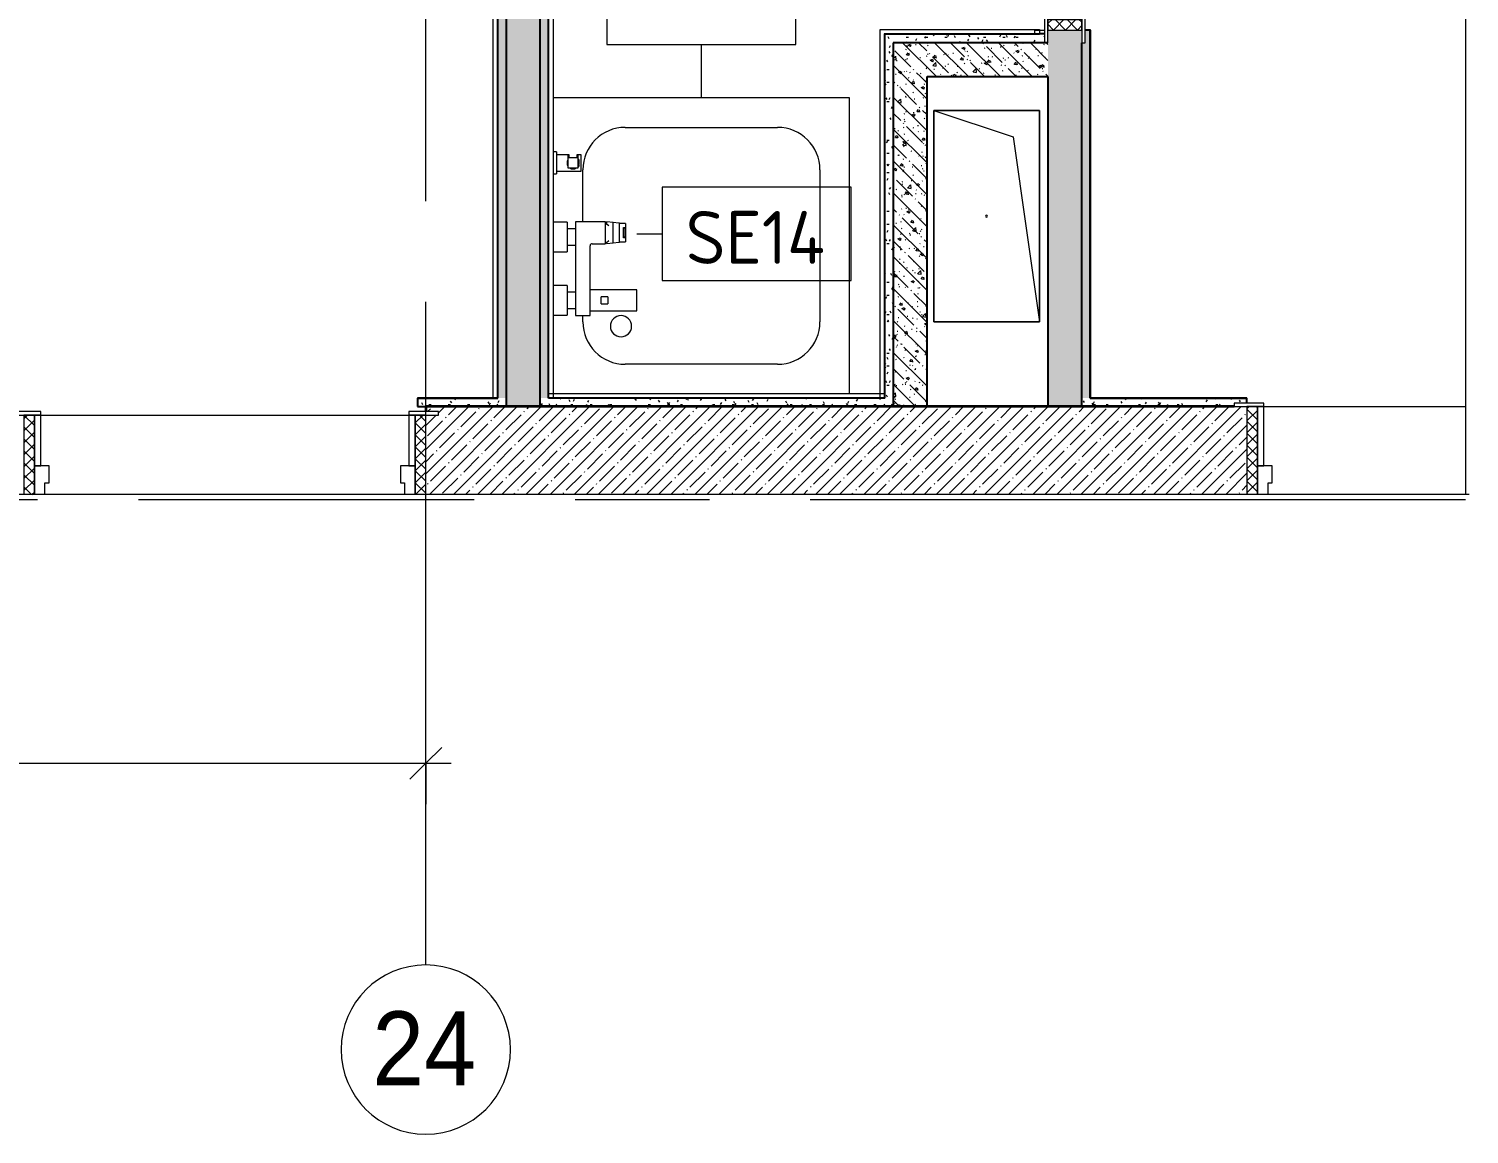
# Model space of a CAD drawing. Header units: millimetres. Extents: x 54725 to 263872, y -8553 to 29614.
# Drawn here: x 88422 to 91825, y 11900 to 14513 of the extents above; entities that cross this region are included whole.
import ezdxf

# ---------------------------------------------------------------- set-up
doc = ezdxf.new("R2010")
doc.units = ezdxf.units.MM
doc.linetypes.add('Осевая', pattern=[1587.5, 317.5, -238.125, 793.75, -238.125])
for name, color, linetype, lineweight in [('A-ANNO-DIMS', 7, 'Continuous', 9), ('A-ANNO-DIMS-50', 7, 'Continuous', 9), ('A-DETL-GENF', 7, 'Continuous', 9), ('A-DOOR', 7, 'Continuous', 9), ('A-DOOR-1', 7, 'Continuous', 15), ('A-DOOR-FRAM', 7, 'Continuous', 15), ('A-DOOR-FRAM-1', 7, 'Continuous', 9), ('A-GENM', 7, 'Continuous', 9), ('I-WALL', 7, 'Continuous', 9), ('P-SANR-FIXT-IDEN', 7, 'Continuous', 9), ('Оси', 7, 'Continuous', 9), ('Оси-1', 7, 'Continuous', 20), ('Оси-2', 7, 'Осевая', 9)]:
    doc.layers.add(name, color=color, linetype=linetype, lineweight=lineweight)
for name, color, linetype, lineweight, true_color in [('A-WALL-1', 7, 'Continuous', 35, 0x3c3c3c), ('A-WALL-3', 7, 'Continuous', 25, 0x3c3c3c), ('A-WALL-FNSH-2', 7, 'Continuous', 15, 0x3c3c3c), ('P-SANR-FIXT-1', 7, 'Continuous', 15, 0x4994b4)]:
    doc.layers.add(name, color=color, linetype=linetype, lineweight=lineweight, true_color=true_color)
doc.styles.add('Arial', font='arial.ttf', dxfattribs={"width": 0.9, "height": 175})
doc.styles.add('GOST Common', font='GOST_Common.ttf', dxfattribs={"height": 125})
doc.styles.add('ISOCPEUR', font='isocpeur.ttf', dxfattribs={"width": 0.9, "height": 125})
doc.dimstyles.new('ISO-2_5_0_9К_БОЛЬШОЙ', dxfattribs={"dimscale": 304.8, "dimtxt": 124.497647, "dimasz": 0.246063, "dimexe": 0.19685, "dimexo": 0.492126, "dimgap": 0, "dimtad": 1, "dimdec": 0, "dimrnd": 10, "dimzin": 0, "dimdsep": 46, "dimtxsty": 'ISOCPEUR', "dimblk1": 'OBLIQUE', "dimblk2": 'OBLIQUE', "dimsah": 1, "dimcen": 0.09, "dimdle": 0.19685, "dimazin": 0, "dimtfac": 1, "dimtdec": 4, "dimtix": 1, "dimtmove": 0, "dimatfit": 3, "dimfxl": 1, "dimtvp": 1, "dimtolj": 1, "dimtzin": 0, "dimarcsym": 2})
pattern_1 = [(135, (0, 0), (-37.717076, -37.717076), [53.34, -8.89, 1.778, -8.89]), (135, (0, 37.694), (-37.717076, -37.717076), []), (50, (0, 0), (63.763904, -5.57885), [6.667, -73.342]), (355, (0, 0), (-12.334876, 66.869514), [5.334, -58.674]), (100.451, (5.314, -0.465), (51.43036, 61.29098), [5.667, -62.332]), (46.184, (0, 17.78), (94.87722, -14.714836), [10.001, -110.014]), (96.636, (7.91, 16.55), (83.091155, 86.599305), [8.5, -93.497]), (351.184, (0, 17.78), (83.09204, 86.59928), [8.001, -88.011]), (21, (8.89, 13.335), (53.064487, -35.792726), [6.667, -73.342]), (326, (8.89, 13.335), (21.63066, 64.46546), [5.334, -58.674]), (71.451, (13.31, 10.35), (74.69646, 28.672367), [5.667, -62.332]), (37.5, (0, 0), (1.080413, 29.594271), [1.676, -56.286, 1.676, -57.887, -58.896]), (37.5, (0, 0), (1.080413, 29.594271), [-117.526, 1.676, -57.22]), (7.5, (0, 0), (23.386368, 35.063507), [1.676, -32.283, 1.676, -54.953, -22.447]), (7.5, (0, 0), (23.386368, 35.063507), [-90.589, 1.676, -20.771]), (327.5, (-19.825, 0), (47.456567, -2.0054684), [1.676, -20.549, 1.676, -67.666, -92.011]), (327.5, (-19.825, 0), (47.456567, -2.0054684), [-91.567, 1.676, -90.335]), (317.5, (-28.715, 0), (51.844948, 8.89904), [1.676, -27.216, 1.676, -44.374, -65.341]), (317.5, (-28.715, 0), (51.844948, 8.89904), [-74.943, 1.676, -63.665])]
pattern_2 = [(0, (0, 0), (60.96, 15.24), [5.029, -40.691, 5.029, -40.691, -243.84]), (0, (0, 0), (60.96, 15.24), [-91.44, 5.029, -86.411, 5.029, -40.691, -106.68]), (0, (0, 0), (60.96, 15.24), [-228.6, 5.029, -25.451, 5.029, -71.171]), (120, (22.86, 7.62), (-43.6782272, 45.1729086), [5.029, -40.691, 5.029, -40.691, -243.84]), (120, (22.86, 7.62), (-43.6782272, 45.1729086), [-91.44, 5.029, -86.411, 5.029, -40.691, -106.68]), (120, (22.86, 7.62), (-43.6782272, 45.1729086), [-228.6, 5.029, -25.451, 5.029, -71.171]), (240, (30.48, 38.1), (-17.2817728, -60.4129086), [5.029, -40.691, 5.029, -40.691, -243.84]), (240, (30.48, 38.1), (-17.2817728, -60.4129086), [-91.44, 5.029, -86.411, 5.029, -40.691, -106.68]), (240, (30.48, 38.1), (-17.2817728, -60.4129086), [-228.6, 5.029, -25.451, 5.029, -71.171])]

# ---------------------------------------------------------------- blocks, each defined once
blk = doc.blocks.new('110_Дверь_СКБ_1Ст_Внутренняя1 - Д-8 950x2100h_охрана-31784688-Фрагмент 1_10_ Пищеблок')
at = {"layer": 'A-DOOR'}
h = blk.add_hatch(dxfattribs=at)
h.set_pattern_fill('FP_17', color=256, style=0, pattern_type=2)
h.set_pattern_definition([(135, (1826.41, 164.685), (-14.14214, -14.14214), []), (225, (1826.41, 164.685), (14.14214, -14.14214), [])])
h.paths.add_polyline_path([(462.5, 87.5), (462.5, -100), (487.5, -100), (487.5, 87.5)])
at = {"layer": 'A-DOOR-FRAM-1'}
h = blk.add_hatch(dxfattribs=at)
h.set_pattern_fill('FP_18', color=256, style=0, pattern_type=2)
h.set_pattern_definition([(45, (-296.384, 164.685), (-14.1421, 14.1421), []), (135, (-296.384, 164.685), (-14.1421, -14.1421), [])])
h.paths.add_polyline_path([(-462.5, 87.5), (-462.5, -100), (-437.5, -100), (-437.5, 87.5)])
at = {"layer": 'A-DOOR-FRAM'}
for p, q in [((-462.5, 87.5), (-462.5, -100)), ((-437.5, 87.5), (-437.5, 20)), ((-437.5, -100), (-437.5, 87.5)), ((-412.5, 60), (-412.5, 87.5)), ((437.5, 87.5), (437.5, 60)), ((462.5, 20), (462.5, 87.5)), ((462.5, 87.5), (462.5, -100)), ((487.5, -100), (487.5, 87.5)), ((-402.5, 60), (-412.5, 60)), ((-402.5, 20), (-402.5, 60)), ((437.5, 60), (427.5, 60)), ((427.5, 60), (427.5, 20)), ((-437.5, 20), (-402.5, 20)), ((-422.5, 20), (-437.5, 20)), ((-437.5, 20), (-437.5, -100)), ((-422.5, -100), (-422.5, 20)), ((427.5, 20), (462.5, 20)), ((462.5, 20), (447.5, 20)), ((447.5, 20), (447.5, -100)), ((462.5, -100), (462.5, 20)), ((-422.5, -100), (-492.5, -100)), ((-492.5, -100), (-492.5, -108)), ((-462.5, -100), (-437.5, -100)), ((-437.5, -100), (-422.5, -100)), ((-422.5, -108), (-422.5, -100)), ((447.5, -100), (462.5, -100)), ((517.5, -100), (447.5, -100)), ((447.5, -100), (447.5, -108)), ((462.5, -100), (487.5, -100)), ((517.5, -108), (517.5, -100)), ((-492.5, -108), (-422.5, -108)), ((447.5, -108), (517.5, -108))]:
    blk.add_line(p, q, dxfattribs=at)
blk = doc.blocks.new('110_Дверь_СКБ_1Ст_Внутренняя1 - Д-8_п_ 950x2100h_охрана 2-32201800-Фрагмент 1_10_ Пищеблок')
at = {"layer": 'A-DOOR'}
h = blk.add_hatch(dxfattribs=at)
h.set_pattern_fill('FP_24', color=256, style=0, pattern_type=2)
h.set_pattern_definition([(135, (1826.41, 174.685), (-14.14214, -14.14214), []), (225, (1826.41, 174.685), (14.14214, -14.14214), [])])
h.paths.add_polyline_path([(462.5, 97.5), (462.5, -110), (487.5, -110), (487.5, 97.5)])
at = {"layer": 'A-DOOR-FRAM'}
for p, q in [((437.5, 70), (427.5, 70)), ((427.5, 70), (427.5, 30)), ((437.5, 97.5), (437.5, 70)), ((462.5, 30), (462.5, 97.5)), ((462.5, 97.5), (462.5, -110)), ((487.5, -110), (487.5, 97.5)), ((427.5, 30), (462.5, 30)), ((462.5, 30), (447.5, 30)), ((447.5, 30), (447.5, -110)), ((462.5, -110), (462.5, 30)), ((447.5, -110), (462.5, -110)), ((517.5, -110), (447.5, -110)), ((447.5, -110), (447.5, -118)), ((447.5, -118), (517.5, -118)), ((462.5, -110), (487.5, -110)), ((517.5, -118), (517.5, -110))]:
    blk.add_line(p, q, dxfattribs=at)
blk = doc.blocks.new('110_Дверь_СКБ_1Ст_Внутренняя1 - Д-7_л__950x2100h_Туалет-32209783-Фрагмент 1_10_ Пищеблок')
at = {"layer": 'A-DOOR'}
h = blk.add_hatch(dxfattribs=at)
h.set_pattern_fill('FP_26', color=256, style=0, pattern_type=2)
h.set_pattern_definition([(135, (1826.41, 104.685), (-14.14214, -14.14214), []), (225, (1826.41, 104.685), (14.14214, -14.14214), [])])
h.paths.add_polyline_path([(462.5, -40), (487.5, -40), (487.5, 40), (462.5, 40)])
at = {"layer": 'A-DOOR-FRAM-1'}
h = blk.add_hatch(dxfattribs=at)
h.set_pattern_fill('FP_27', color=256, style=0, pattern_type=2)
h.set_pattern_definition([(45, (-296.384, 104.685), (-14.1421, 14.1421), []), (135, (-296.384, 104.685), (-14.1421, -14.1421), [])])
h.paths.add_polyline_path([(-462.5, -40), (-437.5, -40), (-437.5, 40), (-462.5, 40)])
at = {"layer": 'A-DOOR'}
blk.add_arc((-412.5, 40), 850, 360, 90, dxfattribs=at)
at = {"layer": 'A-DOOR-1'}
for p, q in [((-412.5, 890), (-412.5, 40)), ((-372.5, 890), (-412.5, 890)), ((-372.5, 40), (-372.5, 890)), ((-412.5, 40), (-372.5, 40))]:
    blk.add_line(p, q, dxfattribs=at)
at = {"layer": 'A-DOOR-FRAM'}
for p, q in [((-422.5, 48), (-492.5, 48)), ((-492.5, 48), (-492.5, 40)), ((-492.5, 40), (-422.5, 40)), ((-437.5, 40), (-462.5, 40)), ((-462.5, 40), (-462.5, -40)), ((-412.5, 40), (-437.5, 40)), ((-437.5, 40), (-437.5, -40)), ((-437.5, -40), (-437.5, 40)), ((-422.5, 40), (-437.5, 40)), ((-437.5, 40), (-437.5, 39)), ((-437.5, 39), (-422.5, 39)), ((-422.5, 40), (-422.5, 48)), ((-422.5, 39), (-422.5, 40)), ((-412.5, 0), (-412.5, 40)), ((437.5, 40), (437.5, 0)), ((462.5, 40), (437.5, 40)), ((517.5, 48), (447.5, 48)), ((447.5, 48), (447.5, 40)), ((462.5, 40), (447.5, 40)), ((447.5, 40), (447.5, 39)), ((447.5, 40), (517.5, 40)), ((447.5, 39), (462.5, 39)), ((462.5, -40), (462.5, 40)), ((487.5, 40), (462.5, 40)), ((462.5, 40), (462.5, -40)), ((462.5, 39), (462.5, 40)), ((487.5, -40), (487.5, 40)), ((517.5, 40), (517.5, 48)), ((-402.5, 0), (-412.5, 0)), ((-402.5, -40), (-402.5, 0)), ((437.5, 0), (427.5, 0)), ((427.5, 0), (427.5, -40)), ((-422.5, -40), (-492.5, -40)), ((-492.5, -40), (-492.5, -48)), ((-492.5, -48), (-422.5, -48)), ((-462.5, -40), (-437.5, -40)), ((-422.5, -39), (-437.5, -39)), ((-437.5, -39), (-437.5, -40)), ((-437.5, -40), (-402.5, -40)), ((-437.5, -40), (-422.5, -40)), ((-422.5, -40), (-422.5, -39)), ((-422.5, -48), (-422.5, -40)), ((427.5, -40), (462.5, -40)), ((462.5, -39), (447.5, -39)), ((447.5, -39), (447.5, -40)), ((447.5, -40), (462.5, -40)), ((517.5, -40), (447.5, -40)), ((447.5, -40), (447.5, -48)), ((447.5, -48), (517.5, -48)), ((462.5, -40), (462.5, -39)), ((462.5, -40), (487.5, -40)), ((517.5, -48), (517.5, -40))]:
    blk.add_line(p, q, dxfattribs=at)
blk = doc.blocks.new('SND_Aquanet_Душевой поддон_HX108_Квадратный_С опорами_Сантехкомплект__$ - 700х700-30766568-Фрагмент 1_10_ Пищеблок')
at = {"layer": 'P-SANR-FIXT-1'}
for p, q in [((350, 350), (-350, 350)), ((-350, 350), (-350, 221.9)), ((350, -348.9), (350, 350)), ((-180, 280), (180, 280)), ((-350, 170.3), (-350, 56.1)), ((-280, 57.1), (-280, 180)), ((280, 180), (280, -180)), ((-350, -13.9), (-350, -93.9)), ((-350, -163.9), (-350, -348.9)), ((-280, -180), (-280, -164.9)), ((180, -280), (-180, -280))]:
    blk.add_line(p, q, dxfattribs=at)
for centre, radius, start, end in [((-180, 180), 100, 90, 180), ((180, 180), 100, 0, 90), ((-190, -190), 25, 90, 270), ((-190, -190), 25, 270, 90), ((-180, -180), 100, 180, 270), ((180, -180), 100, 270, 0)]:
    blk.add_arc(centre, radius, start, end, dxfattribs=at)
blk = doc.blocks.new('GM_Отверстие прямоугольное _в плите_ - Отверстие-V16-Фрагмент 1_10_ Пищеблок')
at = {"layer": 'A-GENM'}
for p, q in [((-250, -125), (-250, 125)), ((-250, 125), (250, 125)), ((250, 125), (-250, 125)), ((-250, 125), (-250, -125)), ((-187.5, 62.5), (250, 125)), ((250, 125), (250, -125)), ((250, -125), (250, 125)), ((-250, -125), (-187.5, 62.5)), ((250, -125), (-250, -125)), ((-250, -125), (250, -125))]:
    blk.add_line(p, q, dxfattribs=at)
for start, end in [(360, 180), (180, 360)]:
    blk.add_arc((0, 0), 2.5, start, end, dxfattribs=at)
blk = doc.blocks.new('Смеситель для ванны с душевым гарнитуром - Смеситель для ванны с душевым гарнитуром-V42-Фрагмент 1_10_ Пищеблок')
at = {"layer": 'P-SANR-FIXT-1'}
for p, q in [((83435, 23909), (83435, 23876)), ((83435, 23909), (83435, 23876)), ((83505, 23876), (83505, 23909)), ((83505, 23876), (83505, 23909)), ((83585, 23909), (83585, 23876)), ((83585, 23909), (83585, 23876)), ((83655, 23876), (83655, 23909)), ((83655, 23876), (83655, 23909)), ((83769, 23909), (83769, 23901)), ((83770.6, 23901), (83769, 23901)), ((83769, 23901), (83769.2, 23901)), ((83819.4, 23901), (83770.6, 23901)), ((83775.7, 23901), (83775.7, 23843)), ((83814.2, 23873.7), (83814.2, 23901)), ((83821, 23901), (83819.4, 23901)), ((83820.8, 23901), (83821, 23901)), ((83821, 23901), (83821, 23909)), ((83505, 23876), (83435, 23876)), ((83505, 23876), (83435, 23876)), ((83450.7, 23876), (83450.7, 23856.7)), ((83489.2, 23856.7), (83489.2, 23876)), ((83655, 23876), (83585, 23876)), ((83655, 23876), (83585, 23876)), ((83600.7, 23876), (83600.7, 23856.7)), ((83639.2, 23856.7), (83639.2, 23876)), ((83807, 23874.2), (83783, 23874.2)), ((83783, 23874.2), (83783, 23850.2)), ((83807, 23850.2), (83807, 23874.2)), ((83814.2, 23873.7), (83807, 23873.7)), ((83807, 23873.7), (83814.2, 23873.7)), ((83807, 23871.2), (83813.7, 23871.2)), ((83814.2, 23871.7), (83814.2, 23873.7)), ((83434, 23855.7), (83434, 23822.7)), ((83434, 23855.7), (83434, 23822.7)), ((83655, 23856.7), (83435, 23856.7)), ((83655, 23856.7), (83435, 23856.7)), ((83656, 23786.2), (83656, 23855.7)), ((83656, 23786.2), (83656, 23855.7)), ((83775.7, 23843), (83814.2, 23843)), ((83783, 23850.2), (83807, 23850.2)), ((83786.6, 23850.2), (83786.6, 23848.7)), ((83786.6, 23850.2), (83786.6, 23848.7)), ((83786.6, 23850.2), (83786.6, 23848.7)), ((83786.6, 23850.2), (83786.6, 23848.7)), ((83786.6, 23850.2), (83786.6, 23848.7)), ((83786.6, 23850.2), (83786.6, 23848.7)), ((83786.6, 23850.2), (83786.6, 23848.7)), ((83786.6, 23850.2), (83786.6, 23848.7)), ((83789.8, 23848.7), (83786.6, 23848.7)), ((83786.6, 23848.7), (83789.8, 23848.7)), ((83789.8, 23848.7), (83786.6, 23848.7)), ((83786.6, 23848.7), (83789.8, 23848.7)), ((83789.8, 23848.7), (83786.6, 23848.7)), ((83786.6, 23848.7), (83789.8, 23848.7)), ((83789.8, 23848.7), (83786.6, 23848.7)), ((83786.6, 23848.7), (83789.8, 23848.7)), ((83789.8, 23848.7), (83786.6, 23848.7)), ((83786.6, 23848.7), (83789.8, 23848.7)), ((83789.8, 23848.7), (83786.6, 23848.7)), ((83786.6, 23848.7), (83789.8, 23848.7)), ((83789.8, 23848.7), (83786.6, 23848.7)), ((83786.6, 23848.7), (83789.8, 23848.7)), ((83789.8, 23848.7), (83786.6, 23848.7)), ((83786.6, 23848.7), (83789.8, 23848.7)), ((83789.8, 23848.7), (83789.8, 23850.2)), ((83789.8, 23848.7), (83789.8, 23850.2)), ((83789.8, 23848.7), (83789.8, 23850.2)), ((83789.8, 23848.7), (83789.8, 23850.2)), ((83789.8, 23848.7), (83789.8, 23850.2)), ((83789.8, 23848.7), (83789.8, 23850.2)), ((83789.8, 23848.7), (83789.8, 23850.2)), ((83789.8, 23848.7), (83789.8, 23850.2)), ((83791.1, 23850.2), (83791.1, 23848.7)), ((83791.1, 23850.2), (83791.1, 23848.7)), ((83791.1, 23850.2), (83791.1, 23848.7)), ((83791.1, 23850.2), (83791.1, 23848.7)), ((83791.1, 23850.2), (83791.1, 23848.7)), ((83791.1, 23850.2), (83791.1, 23848.7)), ((83791.1, 23850.2), (83791.1, 23848.7)), ((83791.1, 23850.2), (83791.1, 23848.7)), ((83794.4, 23848.7), (83791.1, 23848.7)), ((83791.1, 23848.7), (83794.4, 23848.7)), ((83794.4, 23848.7), (83791.1, 23848.7)), ((83791.1, 23848.7), (83794.4, 23848.7)), ((83794.4, 23848.7), (83791.1, 23848.7)), ((83791.1, 23848.7), (83794.4, 23848.7)), ((83794.4, 23848.7), (83791.1, 23848.7)), ((83791.1, 23848.7), (83794.4, 23848.7)), ((83794.4, 23848.7), (83791.1, 23848.7)), ((83791.1, 23848.7), (83794.4, 23848.7)), ((83794.4, 23848.7), (83791.1, 23848.7)), ((83791.1, 23848.7), (83794.4, 23848.7)), ((83794.4, 23848.7), (83791.1, 23848.7)), ((83791.1, 23848.7), (83794.4, 23848.7)), ((83794.4, 23848.7), (83791.1, 23848.7)), ((83791.1, 23848.7), (83794.4, 23848.7)), ((83794.4, 23848.7), (83794.4, 23850.2)), ((83794.4, 23848.7), (83794.4, 23850.2)), ((83794.4, 23848.7), (83794.4, 23850.2)), ((83794.4, 23848.7), (83794.4, 23850.2)), ((83794.4, 23848.7), (83794.4, 23850.2)), ((83794.4, 23848.7), (83794.4, 23850.2)), ((83794.4, 23848.7), (83794.4, 23850.2)), ((83794.4, 23848.7), (83794.4, 23850.2)), ((83795.6, 23850.2), (83795.6, 23848.7)), ((83795.6, 23850.2), (83795.6, 23848.7)), ((83795.6, 23850.2), (83795.6, 23848.7)), ((83795.6, 23850.2), (83795.6, 23848.7)), ((83795.6, 23850.2), (83795.6, 23848.7)), ((83795.6, 23850.2), (83795.6, 23848.7)), ((83795.6, 23850.2), (83795.6, 23848.7)), ((83795.6, 23850.2), (83795.6, 23848.7)), ((83798.9, 23848.7), (83795.6, 23848.7)), ((83795.6, 23848.7), (83798.9, 23848.7)), ((83798.9, 23848.7), (83795.6, 23848.7)), ((83795.6, 23848.7), (83798.9, 23848.7)), ((83798.9, 23848.7), (83795.6, 23848.7)), ((83795.6, 23848.7), (83798.9, 23848.7)), ((83798.9, 23848.7), (83795.6, 23848.7)), ((83795.6, 23848.7), (83798.9, 23848.7)), ((83798.9, 23848.7), (83795.6, 23848.7)), ((83795.6, 23848.7), (83798.9, 23848.7)), ((83798.9, 23848.7), (83795.6, 23848.7)), ((83795.6, 23848.7), (83798.9, 23848.7)), ((83798.9, 23848.7), (83795.6, 23848.7)), ((83795.6, 23848.7), (83798.9, 23848.7)), ((83798.9, 23848.7), (83795.6, 23848.7)), ((83795.6, 23848.7), (83798.9, 23848.7)), ((83798.9, 23848.7), (83798.9, 23850.2)), ((83798.9, 23848.7), (83798.9, 23850.2)), ((83798.9, 23848.7), (83798.9, 23850.2)), ((83798.9, 23848.7), (83798.9, 23850.2)), ((83798.9, 23848.7), (83798.9, 23850.2)), ((83798.9, 23848.7), (83798.9, 23850.2)), ((83798.9, 23848.7), (83798.9, 23850.2)), ((83798.9, 23848.7), (83798.9, 23850.2)), ((83800.2, 23850.2), (83800.2, 23848.7)), ((83800.2, 23850.2), (83800.2, 23848.7)), ((83800.2, 23850.2), (83800.2, 23848.7)), ((83800.2, 23850.2), (83800.2, 23848.7)), ((83800.2, 23850.2), (83800.2, 23848.7)), ((83800.2, 23850.2), (83800.2, 23848.7)), ((83800.2, 23850.2), (83800.2, 23848.7)), ((83800.2, 23850.2), (83800.2, 23848.7)), ((83803.4, 23848.7), (83800.2, 23848.7)), ((83800.2, 23848.7), (83803.4, 23848.7)), ((83803.4, 23848.7), (83800.2, 23848.7)), ((83800.2, 23848.7), (83803.4, 23848.7)), ((83803.4, 23848.7), (83800.2, 23848.7)), ((83800.2, 23848.7), (83803.4, 23848.7)), ((83803.4, 23848.7), (83800.2, 23848.7)), ((83800.2, 23848.7), (83803.4, 23848.7)), ((83803.4, 23848.7), (83800.2, 23848.7)), ((83800.2, 23848.7), (83803.4, 23848.7)), ((83803.4, 23848.7), (83800.2, 23848.7)), ((83800.2, 23848.7), (83803.4, 23848.7)), ((83803.4, 23848.7), (83800.2, 23848.7)), ((83800.2, 23848.7), (83803.4, 23848.7)), ((83803.4, 23848.7), (83800.2, 23848.7)), ((83800.2, 23848.7), (83803.4, 23848.7)), ((83803.4, 23848.7), (83803.4, 23850.2)), ((83803.4, 23848.7), (83803.4, 23850.2)), ((83803.4, 23848.7), (83803.4, 23850.2)), ((83803.4, 23848.7), (83803.4, 23850.2)), ((83803.4, 23848.7), (83803.4, 23850.2)), ((83803.4, 23848.7), (83803.4, 23850.2)), ((83803.4, 23848.7), (83803.4, 23850.2)), ((83803.4, 23848.7), (83803.4, 23850.2)), ((83813.7, 23853.2), (83807, 23853.2)), ((83807, 23850.5), (83814.2, 23850.5)), ((83814.2, 23850.5), (83807, 23850.5)), ((83814.2, 23850.5), (83814.2, 23852.7)), ((83814.2, 23843), (83814.2, 23850.5)), ((83435, 23821.7), (83599, 23821.7)), ((83435, 23821.7), (83599, 23821.7)), ((83445, 23821.7), (83445, 23712.2)), ((83462, 23795.7), (83462, 23779.7)), ((83462.1, 23795.7), (83462, 23795.7)), ((83462, 23795.7), (83462.5, 23795.7)), ((83462.5, 23795.7), (83477.5, 23795.7)), ((83477.5, 23795.7), (83478, 23795.7)), ((83478, 23795.7), (83477.9, 23795.7)), ((83478, 23779.7), (83478, 23795.7)), ((83495, 23712.2), (83495, 23821.7)), ((83604, 23816.7), (83604, 23786.2)), ((83604, 23816.7), (83604, 23786.2)), ((83462.5, 23779.7), (83462, 23779.7)), ((83462, 23779.7), (83462.1, 23779.7)), ((83477.5, 23779.7), (83462.5, 23779.7)), ((83478, 23779.7), (83477.5, 23779.7)), ((83477.9, 23779.7), (83478, 23779.7)), ((83604.1, 23782.6), (83604.1, 23783.4)), ((83607, 23783.4), (83604.1, 23783.4)), ((83604.1, 23782.6), (83606, 23767)), ((83605, 23785.2), (83655, 23785.2)), ((83605, 23785.2), (83655, 23785.2)), ((83606, 23767), (83654, 23767)), ((83606, 23767), (83607.6, 23754.1)), ((83652.7, 23785.2), (83647.2, 23777.5)), ((83655.9, 23783.4), (83650.8, 23783.4)), ((83652.4, 23754.1), (83654, 23767)), ((83654, 23767), (83655.9, 23782.6)), ((83655.9, 23783.4), (83655.9, 23782.6)), ((83607.6, 23754.1), (83607.8, 23752.6)), ((83607.8, 23752.6), (83652.2, 23752.6)), ((83607.8, 23752.6), (83608, 23750.2)), ((83608, 23750.2), (83608, 23741.4)), ((83608, 23741.4), (83608.5, 23737.9)), ((83651.5, 23737.9), (83608.5, 23737.9)), ((83617.5, 23740.1), (83617.5, 23742.5)), ((83617.5, 23741.9), (83618.3, 23741.9)), ((83619.6, 23742.8), (83640.4, 23742.8)), ((83619.6, 23739.8), (83619.6, 23742.8)), ((83640.4, 23739.8), (83619.6, 23739.8)), ((83640.4, 23739.8), (83640.4, 23742.8)), ((83641.7, 23741.9), (83642.5, 23741.9)), ((83642.5, 23742.5), (83642.5, 23740.1)), ((83651.5, 23737.9), (83652, 23741.4)), ((83651.9, 23750.2), (83652.2, 23752.6)), ((83652, 23741.4), (83652, 23750.2)), ((83652.2, 23752.6), (83652.4, 23754.1)), ((83445.5, 23711.7), (83494.5, 23711.7))]:
    blk.add_line(p, q, dxfattribs=at)
at = {"layer": 'P-SANR-FIXT-1', "flags": 128}
for points in [[(83611, 23777.5), (83606.2, 23783.1), (83605.3, 23785.2)], [(83617.5, 23742.5), (83617.6, 23742.6), (83617.7, 23742.7), (83618, 23742.7), (83618.3, 23742.7), (83618.7, 23742.8), (83619.1, 23742.8), (83619.6, 23742.8)], [(83619.6, 23739.8), (83619.1, 23739.8), (83618.7, 23739.8), (83618.3, 23739.9), (83618, 23739.9), (83617.7, 23740), (83617.6, 23740)], [(83640.4, 23742.8), (83640.8, 23742.8), (83641.3, 23742.8), (83641.7, 23742.7), (83642, 23742.7), (83642.3, 23742.7), (83642.4, 23742.6), (83642.5, 23742.5)], [(83642.4, 23740), (83642.3, 23740), (83642, 23739.9), (83641.7, 23739.9), (83641.3, 23739.8), (83640.8, 23739.8), (83640.4, 23739.8)]]:
    blk.add_lwpolyline(points, dxfattribs=at)
at = {"layer": 'P-SANR-FIXT-1'}
for centre, radius, start, end in [((83795, 23862.2), 14.2, 148.2631, 211.8541), ((83795, 23862.2), 14.2, 148.2631, 211.8541), ((83795, 23862.2), 14.2, 58.1524, 121.7439), ((83795, 23862.2), 14.2, 58.1524, 121.7439), ((83813.7, 23871.7), 0.5, 270, 0), ((83435, 23855.7), 1, 90, 180), ((83435, 23855.7), 1, 90, 180), ((83655, 23855.7), 1, 0, 90), ((83655, 23855.7), 1, 0, 90), ((83795, 23862.2), 14.2, 238.3082, 302.0443), ((83795, 23862.2), 14.2, 238.3082, 302.0443), ((83813.7, 23852.7), 0.5, 0, 90), ((83435, 23822.7), 1, 180, 270), ((83435, 23822.7), 1, 180, 270), ((83599, 23816.7), 5, 0, 90), ((83599, 23816.7), 5, 0, 90), ((83605, 23786.2), 1, 180, 270), ((83605, 23786.2), 1, 180, 270), ((83655, 23786.2), 1, 270, 0), ((83655, 23786.2), 1, 270, 0), ((83445.5, 23712.2), 0.5, 180, 270), ((83494.5, 23712.2), 0.5, 270, 0)]:
    blk.add_arc(centre, radius, start, end, dxfattribs=at)
blk = doc.blocks.new('DET_L_Линия разрыва - М100-30705150-Фрагмент 1_10_ Пищеблок')
at = {"layer": 'A-DETL-GENF'}
blk.add_line((7100, 0), (400, 0), dxfattribs=at)
blk = doc.blocks.new('DET_L_Линия разрыва - М100-30705228-Фрагмент 1_10_ Пищеблок')
at = {"layer": 'A-DETL-GENF'}
blk.add_line((35720, 0), (18160, 0), dxfattribs=at)
blk = doc.blocks.new('Ось сетки - D8-29747960-Фрагмент 1_10_ Пищеблок')
at = {"layer": 'Оси-1'}
for start, end in [(360, 180), (180, 360)]:
    blk.add_arc((0, 0), 4, start, end, dxfattribs=at)
blk = doc.blocks.new('DIMBLOCK17-Фрагмент 1_10_ Пищеблок')
at = {"layer": 'A-ANNO-DIMS-50'}
for p, q in [((84860, 12679.9), (84860, 12836.9)), ((89360, 12679.9), (89360, 12836.9)), ((84860, 12776.9), (89420, 12776.9)), ((84860, 12776.9), (84860, 12679.9)), ((89360, 12776.9), (89360, 12679.9))]:
    blk.add_line(p, q, dxfattribs=at)
at = {"layer": 'A-ANNO-DIMS-50', "lineweight": 20}
for p, q in [((84860, 12776.9), (84897.5, 12814.4)), ((89360, 12776.9), (89397.5, 12814.4)), ((84860, 12776.9), (84822.5, 12739.4)), ((89360, 12776.9), (89322.5, 12739.4))]:
    blk.add_line(p, q, dxfattribs=at)
at = {"layer": 'A-ANNO-DIMS-50', "color": 0, "insert": (86946, 12940.2), "char_height": 125, "width": 393.604, "attachment_point": 1, "line_spacing_factor": 1.149209, "style": 'ISOCPEUR'}
blk.add_mtext('4500', dxfattribs=at)
blk = doc.blocks.new('_Oblique')
at = {"color": 0, "linetype": 'ByBlock', "lineweight": -2}
blk.add_line((-0.5, -0.5), (0.5, 0.5), dxfattribs=at)
blk = doc.blocks.new('М_сантехническая_рамка1 - В рамке-30590747-Фрагмент 1_10_ Пищеблок')
at = {"layer": 'P-SANR-FIXT-IDEN'}
for p, q in [((4.293, 2.24), (-4.639, 2.24)), ((-4.639, 2.24), (-4.639, -2.178)), ((4.293, -2.178), (4.293, 2.24)), ((-4.639, -2.178), (4.293, -2.178))]:
    blk.add_line(p, q, dxfattribs=at)

msp = doc.modelspace()

# ---------------------------------------------------------------- hatches: boundary and pattern name
at = {"layer": 'I-WALL'}
h = msp.add_hatch(dxfattribs=at)
h.set_pattern_fill('FP_3', color=256, style=0, pattern_type=2)
h.set_pattern_definition(pattern_1)
h.paths.add_polyline_path([(89550, 13620), (89630, 13620), (89630, 17050), (89550, 17050), (89550, 13747.2)])
h = msp.add_hatch(dxfattribs=at)
h.set_pattern_fill('FP_3', color=256, style=0, pattern_type=2)
h.set_pattern_definition(pattern_1)
h.paths.add_polyline_path([(90830, 13620), (90910, 13620), (90910, 14510.1), (90830, 14510.1), (90830, 13986.4)])
h.paths.add_polyline_path([(90910, 15460.1), (90910, 15980.1), (90830, 15980.1), (90830, 15460.1)])
h.paths.add_polyline_path([(90910, 16930.1), (90910, 17050), (90830, 17050), (90830, 16930.1)])
h = msp.add_hatch(dxfattribs=at)
h.set_pattern_fill('FP_35', color=256, style=0, pattern_type=2)
h.set_pattern_definition(pattern_2)
h.paths.add_polyline_path([(90910, 13640), (90930, 13640), (90930, 14510.1), (90918, 14510.1), (90918, 14480.1), (90910, 14480.1), (90910, 13986.4)])
h.paths.add_polyline_path([(90918, 15460.1), (90930, 15460.1), (90930, 15980.1), (90918, 15980.1), (90918, 15950.1), (90910, 15950.1), (90910, 15490.1), (90918, 15490.1)])
h.paths.add_polyline_path([(90930, 16930.1), (90930, 17050), (90910, 17050), (90910, 16960.1), (90918, 16960.1), (90918, 16930.1)])
h = msp.add_hatch(dxfattribs=at)
h.set_pattern_fill('FP_35', color=256, style=0, pattern_type=2)
h.set_pattern_definition(pattern_2)
h.paths.add_polyline_path([(89530, 13640), (89550, 13640), (89550, 16080), (89530, 16080), (89530, 13641)])
h = msp.add_hatch(dxfattribs=at)
h.set_pattern_fill('FP_35', color=256, style=0, pattern_type=2)
h.set_pattern_definition(pattern_2)
h.paths.add_polyline_path([(89650, 13640), (89650, 15500.1), (89630, 15500.1), (89630, 13640)])
h = msp.add_hatch(dxfattribs=at)
h.set_pattern_fill('FP_35', color=256, style=0, pattern_type=2)
h.set_pattern_definition(pattern_2)
h.paths.add_polyline_path([(90810, 14480), (90822, 14480.1), (90822, 14501), (90810, 14501), (90810, 14500)])
h.paths.add_polyline_path([(90822, 15460.1), (90822, 15480.1), (90810, 15480.1), (90810, 15460.1)])
h = msp.add_hatch(dxfattribs=at)
h.set_pattern_fill('FP_35', color=256, style=0, pattern_type=2)
h.set_pattern_definition(pattern_2)
h.paths.add_polyline_path([(90810, 14480), (90810, 14500), (90444.3, 14500), (90444.3, 14480), (90624.4, 14480)])
h = msp.add_hatch(dxfattribs=at)
h.set_pattern_fill('FP_35', color=256, style=0, pattern_type=2)
h.set_pattern_definition(pattern_2)
h.paths.add_polyline_path([(90464.3, 13640), (90464.3, 14480), (90444.3, 14480), (90444.3, 13640)])
h = msp.add_hatch(dxfattribs=at)
h.set_pattern_fill('FP_3', color=256, style=0, pattern_type=2)
h.set_pattern_definition(pattern_1)
h.paths.add_polyline_path([(90830, 14400), (90830, 14480), (90464.3, 14480), (90464.3, 14400), (90624.4, 14400)])
h = msp.add_hatch(dxfattribs=at)
h.set_pattern_fill('FP_3', color=256, style=0, pattern_type=2)
h.set_pattern_definition(pattern_1)
h.paths.add_polyline_path([(90544.3, 13620), (90544.3, 14400), (90464.3, 14400), (90464.3, 13620)])
h = msp.add_hatch(dxfattribs=at)
h.set_pattern_fill('FP_35', color=256, style=0, pattern_type=2)
h.set_pattern_definition(pattern_2)
h.paths.add_polyline_path([(89360, 13620), (89360, 13640), (89340, 13640), (89340, 13620)])
h = msp.add_hatch(dxfattribs=at)
h.set_pattern_fill('FP_35', color=256, style=0, pattern_type=2)
h.set_pattern_definition(pattern_2)
h.paths.add_polyline_path([(89360, 13620), (89550, 13620), (89550, 13640), (89360, 13640)])
h = msp.add_hatch(dxfattribs=at)
h.set_pattern_fill('FP_1', color=256, style=0, pattern_type=2)
h.set_pattern_definition([(45, (0, 0), (-28.51196, 28.51196), []), (45, (28.51, 0), (-28.51196, 28.51196), [50.403, -10.081, 1.676, -8.404])])
h.paths.add_polyline_path([(91277.8, 13412.5), (91300, 13412.5), (91300, 13620), (89360, 13620), (89360, 13608), (89390, 13608), (89390, 13600), (89360, 13600), (89360, 13412.5), (91273.3, 13412.5)])
h = msp.add_hatch(dxfattribs=at)
h.set_pattern_fill('FP_35', color=256, style=0, pattern_type=2)
h.set_pattern_definition(pattern_2)
h.paths.add_polyline_path([(90464.3, 13620), (90464.3, 13640), (89630, 13640), (89630, 13620), (90049.7, 13620)])
h = msp.add_hatch(dxfattribs=at)
h.set_pattern_fill('FP_35', color=256, style=0, pattern_type=2)
h.set_pattern_definition(pattern_2)
h.paths.add_polyline_path([(90910, 13620), (91270, 13620), (91270, 13628), (91300, 13628), (91300, 13640), (90910, 13640)])

# ---------------------------------------------------------------- linework, layer by layer
at = {"layer": 'A-WALL-1'}
for p, q in [((91270, 13620), (89360, 13620)), ((89360, 13620), (89360, 13608))]:
    msp.add_line(p, q, dxfattribs=at)
at = {"layer": 'A-WALL-3'}
for p, q in [((89550, 16100), (89550, 13620)), ((89530, 13640), (89530, 16080)), ((89630, 13620), (89630, 15500.1)), ((89650, 13640), (89650, 15480.1)), ((90810, 14500), (90444.3, 14500)), ((90444.3, 13640), (90444.3, 14500)), ((90822, 14501), (90810, 14501)), ((90810, 14500), (90810, 14501)), ((90930, 14510.1), (90918, 14510.1)), ((90930, 13640), (90930, 14510.1)), ((90830, 14480), (90464.3, 14480)), ((90464.3, 14480), (90464.3, 13620)), ((90910, 13620), (90910, 14480.1)), ((90544.3, 14400), (90830, 14400)), ((90544.3, 13620), (90544.3, 14400)), ((90830, 14400), (90830, 13620)), ((89340, 13640), (89340, 13620)), ((89340, 13640), (89530, 13640)), ((89340, 13620), (89360, 13620)), ((89360, 13620), (89550, 13620)), ((89630, 13620), (90464.3, 13620)), ((90444.3, 13640), (89650, 13640)), ((90930, 13640), (91300, 13640)), ((91300, 13628), (91300, 13640))]:
    msp.add_line(p, q, dxfattribs=at)
at = {"layer": 'A-WALL-FNSH-2'}
for p, q in [((89529, 16079), (89529, 13641)), ((89651, 13640), (89651, 15479.1)), ((90810, 14501), (90443.3, 14501)), ((90443.3, 14501), (90443.3, 13641)), ((90931, 14510.1), (90930, 14510.1)), ((90931, 13641), (90931, 14510.1)), ((89529, 13641), (89340, 13641)), ((89340, 13641), (89340, 13640)), ((89340, 13640), (89340, 13640)), ((90443.3, 13641), (89650, 13641)), ((91300, 13641), (90931, 13641)), ((91300, 13640), (91300, 13641))]:
    msp.add_line(p, q, dxfattribs=at)
at = {"layer": 'I-WALL'}
for p, q in [((89519, 13640), (89519, 16080)), ((89661, 15480.1), (89661, 13640)), ((90433.3, 13640), (90433.3, 14511)), ((90433.3, 14511), (90810, 14511)), ((90799, 14510.1), (90822, 14510.1)), ((90799, 14500), (90799, 14510.1)), ((90810, 14511), (90810, 14501)), ((89650, 13651), (90444.3, 13651)), ((91340, 13620), (91816.7, 13620)), ((88450, 13600), (89320, 13600))]:
    msp.add_line(p, q, dxfattribs=at)
at = {"layer": 'P-SANR-FIXT-IDEN'}
for p, q in [((90011.2, 14349.9), (90011.2, 14475.6)), ((89858.3, 14028.5), (89918.1, 14028.5))]:
    msp.add_line(p, q, dxfattribs=at)
at = {"layer": 'Оси'}
for p, q in [((89360, 12300), (89360, 13550)), ((90566.7, 13400), (91816.7, 13400))]:
    msp.add_line(p, q, dxfattribs=at)
at = {"layer": 'Оси-2'}
for p, q in [((89360, 13550), (89360, 20665.1)), ((56375.2, 13400), (90566.7, 13400))]:
    msp.add_line(p, q, dxfattribs=at)

# ---------------------------------------------------------------- block references
at = {"layer": 'A-DETL-GENF', "rotation": 89.99999999999991}
msp.add_blockref('DET_L_Линия разрыва - М100-30705150-Фрагмент 1_10_ Пищеблок', (91816.7, 13012.5), dxfattribs=at)
at = {"layer": 'A-DETL-GENF'}
msp.add_blockref('DET_L_Линия разрыва - М100-30705228-Фрагмент 1_10_ Пищеблок', (56105.3, 13412.5), dxfattribs=at)
at = {"layer": 'A-DOOR'}
for name, p, rotation in [('110_Дверь_СКБ_1Ст_Внутренняя1 - Д-7_л__950x2100h_Туалет-32209783-Фрагмент 1_10_ Пищеблок', (90870, 14972.6), 90), ('110_Дверь_СКБ_1Ст_Внутренняя1 - Д-8_п_ 950x2100h_охрана 2-32201800-Фрагмент 1_10_ Пищеблок', (91787.5, 13510), 180), ('110_Дверь_СКБ_1Ст_Внутренняя1 - Д-8 950x2100h_охрана-31784688-Фрагмент 1_10_ Пищеблок', (88897.5, 13500), 180)]:
    msp.add_blockref(name, p, dxfattribs=dict(at, rotation=rotation))
at = {"layer": 'A-GENM', "rotation": 270}
msp.add_blockref('GM_Отверстие прямоугольное _в плите_ - Отверстие-V16-Фрагмент 1_10_ Пищеблок', (90685, 14070), dxfattribs=at)
at = {"layer": 'P-SANR-FIXT-1'}
msp.add_blockref('SND_Aquanet_Душевой поддон_HX108_Квадратный_С опорами_Сантехкомплект__$ - 700х700-30766568-Фрагмент 1_10_ Пищеблок', (90011.2, 13999.9), dxfattribs=at)
at = {"layer": 'P-SANR-FIXT-1', "rotation": 90.00000000000017}
msp.add_blockref('Смеситель для ванны с душевым гарнитуром - Смеситель для ванны с душевым гарнитуром-V42-Фрагмент 1_10_ Пищеблок', (113570, -69599), dxfattribs=at)
at = {"layer": 'P-SANR-FIXT-IDEN', "xscale": 49.99999999999998, "yscale": 49.99999999999998, "zscale": 49.99999999999998}
for p in [(90019.8, 14584.5), (90150.1, 14026.9)]:
    msp.add_blockref('М_сантехническая_рамка1 - В рамке-30590747-Фрагмент 1_10_ Пищеблок', p, dxfattribs=at)
at = {"layer": 'Оси-1', "xscale": 49.99999999999998, "yscale": 49.99999999999998, "zscale": 49.99999999999998}
msp.add_blockref('Ось сетки - D8-29747960-Фрагмент 1_10_ Пищеблок', (89360, 12100), dxfattribs=at)

# ---------------------------------------------------------------- texts
at = {"layer": 'P-SANR-FIXT-IDEN', "insert": (89974.1, 14082.3), "char_height": 125, "width": 424.894, "attachment_point": 1, "style": 'GOST Common'}
msp.add_mtext('SE14', dxfattribs=at)
at = {"layer": 'Оси', "insert": (89233.7, 12190.3), "char_height": 175, "width": 303.038, "attachment_point": 1, "style": 'Arial'}
msp.add_mtext('24', dxfattribs=at)

# ---------------------------------------------------------------- dimensions: what is measured, and where the dimension line sits
at = {"layer": 'A-ANNO-DIMS'}
dim = msp.add_linear_dim(base=(89360, 12776.9), p1=(84860, 12829.9), p2=(89360, 12829.9), dimstyle='ISO-2_5_0_9К_БОЛЬШОЙ', override={"dimpost": '<>', "dimfxl": 4500}, dxfattribs=at)
dim.commit()
dim.dimension.update_dxf_attribs({"geometry": 'DIMBLOCK17-Фрагмент 1_10_ Пищеблок', "text_midpoint": (87110, 12839.4)})

doc.saveas('drawing.dxf')
